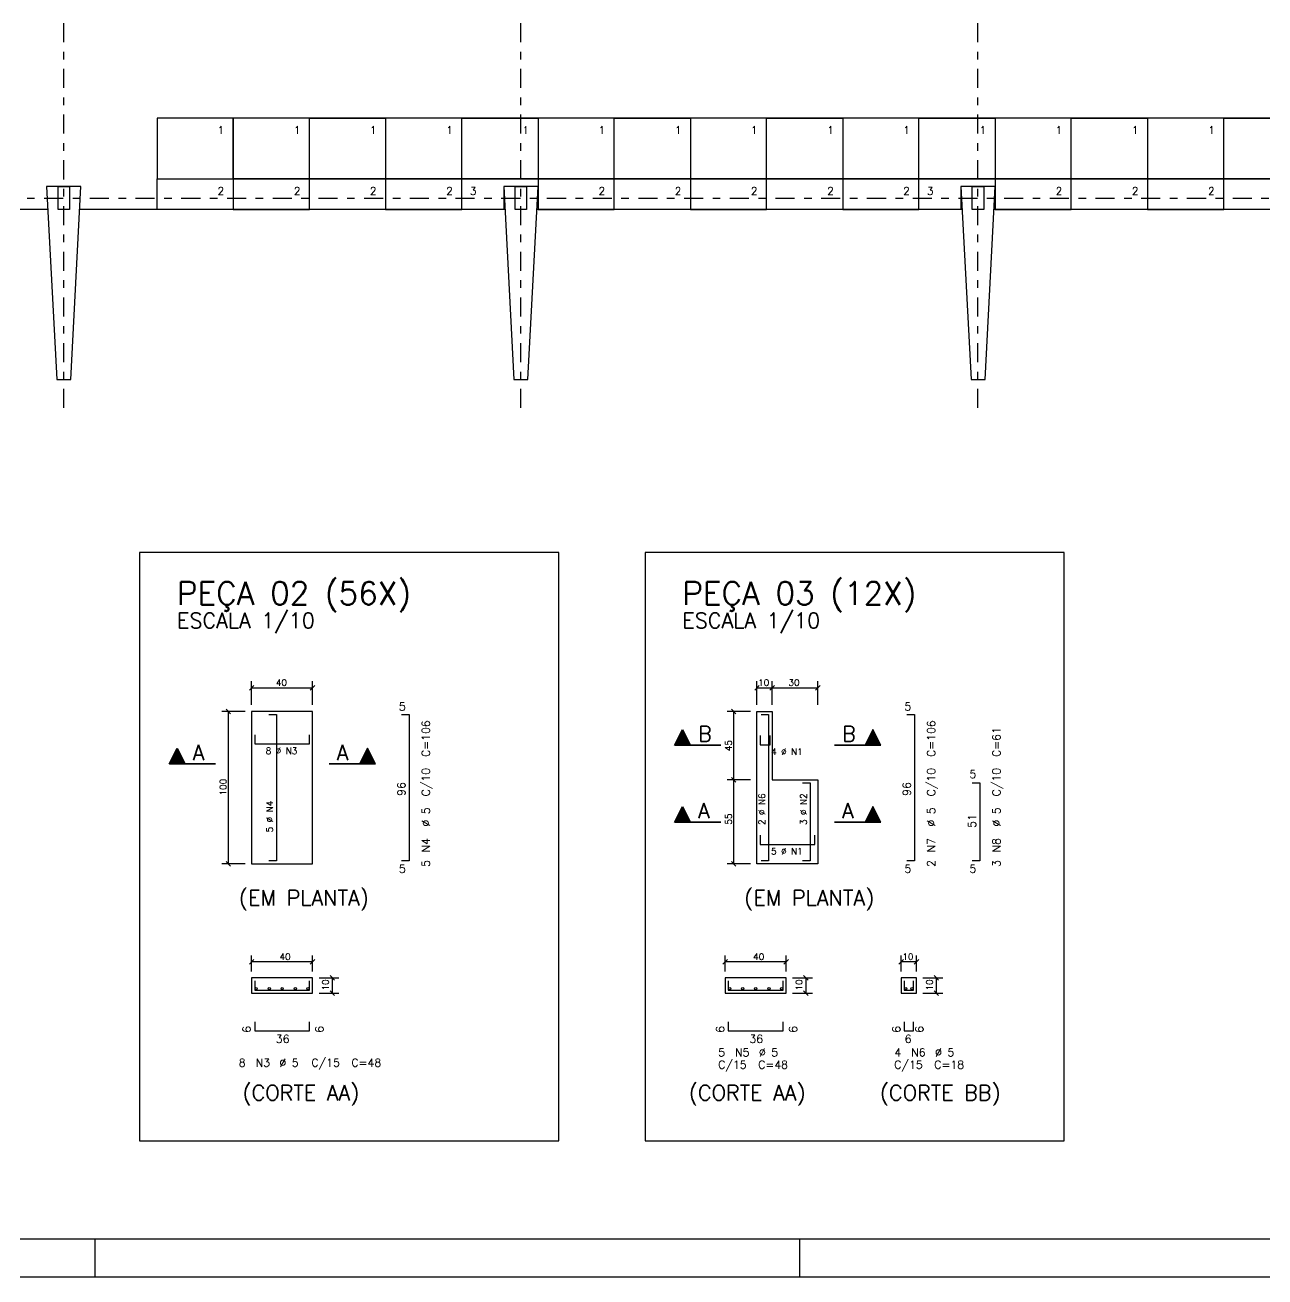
# Model space of a CAD drawing. Extents: x 87 to 216, y 36 to 112.
# Drawn here: x 108.05 to 124.32, y 70.11 to 86.54 of the extents above; entities that cross this region are included whole.
import ezdxf

# ---------------------------------------------------------------- set-up
doc = ezdxf.new("R2010")
doc.units = 0
doc.header["$LTSCALE"] = 0.5
doc.header["$MEASUREMENT"] = 0
doc.linetypes.add('DASHDOT2', pattern=[0.5, 0.25, -0.125, 0, -0.125])
doc.linetypes.add('EIXO', pattern=[5.4, 5, -0.2, 0, -0.2])
for name, color, linetype in [('06', 6, 'CONTINUOUS'), ('1', 2, 'CONTINUOUS'), ('2', 4, 'CONTINUOUS'), ('4', 1, 'CONTINUOUS'), ('6', 3, 'CONTINUOUS'), ('AN_EIXOS', 8, 'EIXO'), ('ARQUIB', 3, 'CONTINUOUS'), ('ARQUIT', 8, 'CONTINUOUS'), ('CERCADURA', 7, 'CONTINUOUS')]:
    doc.layers.add(name, color=color, linetype=linetype)
doc.styles.get("Standard").update_dxf_attribs({"font": 'romans.shx'})

msp = doc.modelspace()

# ---------------------------------------------------------------- linework, layer by layer
at = {"layer": '06'}
msp.add_line((87.769, 70.611), (145.469, 70.611), dxfattribs=at)
at = {"layer": '1', "linetype": 'Continuous'}
for points in [[(115.053, 79.618), (109.552, 79.618), (109.552, 71.895), (115.053, 71.895)], [(121.687, 79.618), (116.186, 79.618), (116.186, 71.895), (121.687, 71.895)], [(117.855, 76.634), (118.455, 76.634), (118.455, 75.534), (117.655, 75.534), (117.655, 77.534), (117.855, 77.534), (117.855, 76.634)]]:
    msp.add_lwpolyline(points, close=True, dxfattribs=at)
for points in [[(111.822, 75.534), (111.822, 77.534), (111.022, 77.534), (111.022, 75.534), (111.822, 75.534)], [(111.022, 73.836), (111.822, 73.836), (111.822, 74.036), (111.022, 74.036), (111.022, 73.836)], [(117.238, 73.836), (118.038, 73.836), (118.038, 74.036), (117.238, 74.036), (117.238, 73.836)], [(119.549, 73.836), (119.749, 73.836), (119.749, 74.036), (119.549, 74.036), (119.549, 73.836)]]:
    msp.add_lwpolyline(points, dxfattribs=at)
at = {"layer": '2', "linetype": 'Continuous'}
for p, q in [((111.022, 77.619), (111.022, 77.928)), ((111.822, 77.619), (111.822, 77.928)), ((117.655, 77.619), (117.655, 77.928)), ((117.855, 77.619), (117.855, 77.928)), ((118.455, 77.619), (118.455, 77.928)), ((110.992, 77.813), (111.052, 77.873)), ((111.022, 77.843), (111.822, 77.843)), ((111.792, 77.813), (111.852, 77.873)), ((117.625, 77.813), (117.685, 77.873)), ((117.655, 77.843), (118.455, 77.843)), ((117.825, 77.813), (117.885, 77.873)), ((118.425, 77.813), (118.485, 77.873)), ((110.686, 77.564), (110.746, 77.503)), ((117.319, 77.564), (117.379, 77.503)), ((110.937, 77.534), (110.631, 77.534)), ((110.716, 77.534), (110.716, 75.534)), ((117.57, 77.534), (117.264, 77.534)), ((117.349, 77.534), (117.349, 75.534)), ((117.57, 76.634), (117.264, 76.634)), ((117.319, 76.664), (117.379, 76.603)), ((110.937, 75.534), (110.631, 75.534)), ((110.686, 75.564), (110.746, 75.503)), ((117.57, 75.534), (117.264, 75.534)), ((117.319, 75.564), (117.379, 75.503)), ((111.052, 74.275), (110.992, 74.215)), ((111.022, 74.121), (111.022, 74.33)), ((111.852, 74.275), (111.792, 74.215)), ((111.822, 74.121), (111.822, 74.33)), ((117.268, 74.275), (117.207, 74.215)), ((117.238, 74.121), (117.238, 74.33)), ((118.068, 74.275), (118.007, 74.215)), ((118.038, 74.121), (118.038, 74.33)), ((119.579, 74.275), (119.519, 74.215)), ((119.549, 74.121), (119.549, 74.33)), ((119.779, 74.275), (119.719, 74.215)), ((119.749, 74.121), (119.749, 74.33)), ((111.822, 74.245), (111.022, 74.245)), ((118.038, 74.245), (117.238, 74.245)), ((119.749, 74.245), (119.549, 74.245)), ((111.907, 74.036), (112.166, 74.036)), ((112.051, 74.066), (112.111, 74.006)), ((112.081, 74.036), (112.081, 73.836)), ((118.123, 74.036), (118.382, 74.036)), ((118.267, 74.066), (118.327, 74.006)), ((118.297, 74.036), (118.297, 73.836)), ((119.834, 74.036), (120.094, 74.036)), ((119.979, 74.066), (120.039, 74.006)), ((120.009, 74.036), (120.009, 73.836)), ((111.907, 73.836), (112.166, 73.836)), ((112.051, 73.866), (112.111, 73.806)), ((118.123, 73.836), (118.382, 73.836)), ((118.267, 73.866), (118.327, 73.806)), ((119.834, 73.836), (120.094, 73.836)), ((119.979, 73.866), (120.039, 73.806))]:
    msp.add_line(p, q, dxfattribs=at)
at = {"layer": '4', "linetype": 'Continuous'}
for points in [[(111.247, 77.494), (111.347, 77.494), (111.347, 75.574), (111.247, 75.574)], [(112.991, 77.494), (113.091, 77.494), (113.091, 75.574), (112.991, 75.574)], [(117.708, 77.494), (117.808, 77.494), (117.808, 75.574), (117.708, 75.574)], [(119.624, 77.494), (119.724, 77.494), (119.724, 75.574), (119.624, 75.574)], [(111.062, 77.226), (111.062, 77.106), (111.782, 77.106), (111.782, 77.226)], [(117.695, 77.215), (117.695, 77.095), (117.827, 77.095), (117.827, 77.215)], [(118.254, 76.594), (118.354, 76.594), (118.354, 75.574), (118.254, 75.574)], [(120.48, 76.594), (120.58, 76.594), (120.58, 75.574), (120.48, 75.574)], [(117.695, 75.908), (117.695, 75.788), (118.415, 75.788), (118.415, 75.908)], [(111.062, 73.461), (111.062, 73.341), (111.782, 73.341), (111.782, 73.461)], [(117.278, 73.461), (117.278, 73.341), (117.998, 73.341), (117.998, 73.461)], [(119.589, 73.461), (119.589, 73.341), (119.709, 73.341), (119.709, 73.461)]]:
    msp.add_lwpolyline(points, dxfattribs=at)
at = {"layer": '6', "linetype": 'Continuous'}
for p, q in [((116.574, 77.089), (116.678, 77.296)), ((116.576, 77.089), (116.678, 77.294)), ((116.646, 77.232), (116.71, 77.232)), ((116.654, 77.248), (116.702, 77.248)), ((116.662, 77.264), (116.694, 77.264)), ((116.67, 77.28), (116.688, 77.28)), ((116.678, 77.296), (116.781, 77.089)), ((116.678, 77.294), (116.78, 77.089)), ((119.176, 77.296), (119.073, 77.089)), ((119.176, 77.294), (119.074, 77.089)), ((119.208, 77.232), (119.144, 77.232)), ((119.2, 77.248), (119.152, 77.248)), ((119.192, 77.264), (119.16, 77.264)), ((119.184, 77.28), (119.167, 77.28)), ((119.28, 77.089), (119.176, 77.296)), ((119.279, 77.089), (119.176, 77.294)), ((117.182, 77.089), (116.574, 77.089)), ((116.576, 77.089), (117.182, 77.089)), ((116.582, 77.104), (116.774, 77.104)), ((116.59, 77.12), (116.766, 77.12)), ((116.598, 77.136), (116.758, 77.136)), ((116.606, 77.152), (116.75, 77.152)), ((116.614, 77.168), (116.742, 77.168)), ((116.622, 77.184), (116.734, 77.184)), ((116.63, 77.2), (116.726, 77.2)), ((116.638, 77.216), (116.718, 77.216)), ((118.672, 77.089), (119.28, 77.089)), ((119.279, 77.089), (118.672, 77.089)), ((119.272, 77.104), (119.08, 77.104)), ((119.264, 77.12), (119.088, 77.12)), ((119.256, 77.136), (119.096, 77.136)), ((119.248, 77.152), (119.104, 77.152)), ((119.24, 77.168), (119.112, 77.168)), ((119.232, 77.184), (119.12, 77.184)), ((119.224, 77.2), (119.128, 77.2)), ((119.216, 77.216), (119.136, 77.216)), ((109.941, 76.844), (110.045, 77.051)), ((109.943, 76.844), (110.045, 77.049)), ((109.973, 76.907), (110.117, 76.907)), ((109.981, 76.923), (110.109, 76.923)), ((109.989, 76.939), (110.101, 76.939)), ((109.997, 76.955), (110.093, 76.955)), ((110.005, 76.971), (110.085, 76.971)), ((110.013, 76.987), (110.077, 76.987)), ((110.021, 77.003), (110.069, 77.003)), ((110.029, 77.019), (110.061, 77.019)), ((110.037, 77.035), (110.054, 77.035)), ((110.045, 77.051), (110.148, 76.844)), ((110.045, 77.049), (110.147, 76.844)), ((112.543, 77.051), (112.44, 76.844)), ((112.543, 77.049), (112.441, 76.844)), ((112.615, 76.907), (112.471, 76.907)), ((112.607, 76.923), (112.479, 76.923)), ((112.599, 76.939), (112.487, 76.939)), ((112.591, 76.955), (112.495, 76.955)), ((112.583, 76.971), (112.503, 76.971)), ((112.575, 76.987), (112.511, 76.987)), ((112.567, 77.003), (112.519, 77.003)), ((112.559, 77.019), (112.527, 77.019)), ((112.551, 77.035), (112.533, 77.035)), ((112.647, 76.844), (112.543, 77.051)), ((112.645, 76.844), (112.543, 77.049)), ((110.549, 76.844), (109.941, 76.844)), ((109.943, 76.844), (110.549, 76.844)), ((109.949, 76.86), (110.141, 76.86)), ((109.957, 76.876), (110.133, 76.876)), ((109.965, 76.891), (110.125, 76.891)), ((112.039, 76.844), (112.647, 76.844)), ((112.645, 76.844), (112.039, 76.844)), ((112.639, 76.86), (112.447, 76.86)), ((112.631, 76.876), (112.455, 76.876)), ((112.623, 76.891), (112.463, 76.891)), ((116.574, 76.08), (116.678, 76.287)), ((116.576, 76.081), (116.678, 76.285)), ((116.654, 76.239), (116.702, 76.239)), ((116.662, 76.255), (116.694, 76.255)), ((116.67, 76.271), (116.688, 76.271)), ((116.678, 76.287), (116.781, 76.081)), ((116.678, 76.285), (116.78, 76.081)), ((119.176, 76.287), (119.073, 76.081)), ((119.176, 76.285), (119.074, 76.081)), ((119.2, 76.239), (119.152, 76.239)), ((119.192, 76.255), (119.16, 76.255)), ((119.184, 76.271), (119.167, 76.271)), ((119.28, 76.08), (119.176, 76.287)), ((119.279, 76.081), (119.176, 76.285)), ((117.182, 76.08), (116.574, 76.08)), ((116.576, 76.081), (117.182, 76.081)), ((116.582, 76.096), (116.774, 76.096)), ((116.59, 76.112), (116.766, 76.112)), ((116.598, 76.128), (116.758, 76.128)), ((116.606, 76.144), (116.75, 76.144)), ((116.614, 76.16), (116.742, 76.16)), ((116.622, 76.175), (116.734, 76.175)), ((116.63, 76.191), (116.726, 76.191)), ((116.638, 76.207), (116.718, 76.207)), ((116.646, 76.223), (116.71, 76.223)), ((119.279, 76.081), (118.672, 76.081)), ((118.672, 76.08), (119.28, 76.08)), ((119.272, 76.096), (119.08, 76.096)), ((119.264, 76.112), (119.088, 76.112)), ((119.256, 76.128), (119.096, 76.128)), ((119.248, 76.144), (119.104, 76.144)), ((119.24, 76.16), (119.112, 76.16)), ((119.232, 76.175), (119.12, 76.175)), ((119.224, 76.191), (119.128, 76.191)), ((119.216, 76.207), (119.136, 76.207)), ((119.208, 76.223), (119.144, 76.223))]:
    msp.add_line(p, q, dxfattribs=at)
for points in [[(111.062, 73.996), (111.062, 73.876), (111.782, 73.876), (111.782, 73.996)], [(117.278, 73.996), (117.278, 73.876), (117.998, 73.876), (117.998, 73.996)], [(119.589, 73.996), (119.589, 73.876), (119.709, 73.876), (119.709, 73.996)]]:
    msp.add_lwpolyline(points, dxfattribs=at)
for centre in [(111.082, 73.896), (111.253, 73.896), (111.423, 73.896), (111.597, 73.896), (111.762, 73.896), (117.298, 73.896), (117.468, 73.896), (117.639, 73.896), (117.813, 73.896), (117.978, 73.896), (119.609, 73.896), (119.689, 73.896)]:
    msp.add_circle(centre, 0.015, dxfattribs=at)
at = {"layer": 'AN_EIXOS', "linetype": 'DASHDOT2', "ltscale": 2}
for p, q in [((108.556, 81.516), (108.556, 110.666)), ((114.556, 81.516), (114.556, 110.666)), ((120.556, 81.516), (120.556, 110.666))]:
    msp.add_line(p, q, dxfattribs=at)
at = {"layer": 'ARQUIB'}
for points in [[(109.781, 84.521), (110.781, 84.521), (110.781, 85.321), (109.781, 85.321)], [(110.781, 84.521), (111.781, 84.521), (111.781, 85.321), (110.781, 85.321)], [(112.781, 84.521), (111.781, 84.521), (111.781, 85.321), (112.781, 85.321)], [(112.781, 84.521), (113.781, 84.521), (113.781, 85.321), (112.781, 85.321)], [(114.781, 84.521), (113.781, 84.521), (113.781, 85.321), (114.781, 85.321)], [(114.781, 84.521), (115.781, 84.521), (115.781, 85.321), (114.781, 85.321)], [(116.781, 84.521), (115.781, 84.521), (115.781, 85.321), (116.781, 85.321)], [(116.781, 84.521), (117.781, 84.521), (117.781, 85.321), (116.781, 85.321)], [(118.781, 84.521), (117.781, 84.521), (117.781, 85.321), (118.781, 85.321)], [(118.781, 84.521), (119.781, 84.521), (119.781, 85.321), (118.781, 85.321)], [(120.781, 84.521), (119.781, 84.521), (119.781, 85.321), (120.781, 85.321)], [(120.781, 84.521), (121.781, 84.521), (121.781, 85.321), (120.781, 85.321)], [(122.781, 84.521), (121.781, 84.521), (121.781, 85.321), (122.781, 85.321)], [(122.781, 84.521), (123.781, 84.521), (123.781, 85.321), (122.781, 85.321)], [(124.781, 84.521), (123.781, 84.521), (123.781, 85.321), (124.781, 85.321)], [(110.781, 84.121), (109.781, 84.121), (109.781, 84.521), (110.781, 84.521)], [(110.781, 84.121), (111.781, 84.121), (111.781, 84.521), (110.781, 84.521)], [(112.781, 84.121), (111.781, 84.121), (111.781, 84.521), (112.781, 84.521)], [(112.781, 84.121), (113.781, 84.121), (113.781, 84.521), (112.781, 84.521)], [(114.331, 84.421), (114.331, 84.121), (113.781, 84.121), (113.781, 84.521), (114.781, 84.521), (114.781, 84.421), (114.331, 84.421)], [(114.781, 84.121), (115.781, 84.121), (115.781, 84.521), (114.781, 84.521)], [(116.781, 84.121), (115.781, 84.121), (115.781, 84.521), (116.781, 84.521)], [(116.781, 84.121), (117.781, 84.121), (117.781, 84.521), (116.781, 84.521)], [(118.781, 84.121), (117.781, 84.121), (117.781, 84.521), (118.781, 84.521)], [(118.781, 84.121), (119.781, 84.121), (119.781, 84.521), (118.781, 84.521)], [(120.331, 84.421), (120.331, 84.121), (119.781, 84.121), (119.781, 84.521), (120.781, 84.521), (120.781, 84.421), (120.331, 84.421)], [(120.781, 84.121), (121.781, 84.121), (121.781, 84.521), (120.781, 84.521)], [(122.781, 84.121), (121.781, 84.121), (121.781, 84.521), (122.781, 84.521)], [(122.781, 84.121), (123.781, 84.121), (123.781, 84.521), (122.781, 84.521)], [(124.781, 84.121), (123.781, 84.121), (123.781, 84.521), (124.781, 84.521)]]:
    msp.add_lwpolyline(points, close=True, dxfattribs=at)
at = {"layer": 'ARQUIT'}
for p, q in [((126.556, 85.321), (109.781, 85.321)), ((109.781, 85.321), (109.781, 84.521)), ((108.347, 84.121), (102.766, 84.121)), ((114.347, 84.121), (108.766, 84.121)), ((120.347, 84.121), (114.766, 84.121)), ((126.347, 84.121), (120.766, 84.121))]:
    msp.add_line(p, q, dxfattribs=at)
at = {"layer": 'ARQUIT', "linetype": 'DASHDOT2', "ltscale": 2}
msp.add_line((88.499, 84.271), (133.907, 84.271), dxfattribs=at)
at = {"layer": 'ARQUIT'}
for points in [[(108.331, 84.421), (108.465, 81.891), (108.648, 81.891), (108.781, 84.421)], [(108.631, 84.121), (108.481, 84.121), (108.481, 84.421), (108.631, 84.421)], [(114.331, 84.421), (114.465, 81.891), (114.648, 81.891), (114.781, 84.421)], [(114.481, 84.421), (114.631, 84.421), (114.631, 84.121), (114.481, 84.121)], [(120.331, 84.421), (120.465, 81.891), (120.648, 81.891), (120.781, 84.421)], [(120.631, 84.421), (120.631, 84.121), (120.481, 84.121), (120.481, 84.421)]]:
    msp.add_lwpolyline(points, close=True, dxfattribs=at)
msp.add_lwpolyline([(108.631, 84.421), (108.631, 84.121)], dxfattribs=at)
at = {"layer": 'CERCADURA'}
for p, q in [((108.969, 70.111), (108.969, 70.611)), ((118.219, 70.111), (118.219, 70.611)), ((86.519, 70.111), (145.969, 70.111))]:
    msp.add_line(p, q, dxfattribs=at)

# ---------------------------------------------------------------- texts
at = {"layer": '1', "linetype": 'Continuous'}
for s, height, p in [('1', 0.1, (110.576, 85.113)), ('1', 0.1, (111.576, 85.113)), ('1', 0.1, (112.576, 85.113)), ('1', 0.1, (113.576, 85.113)), ('1', 0.1, (114.576, 85.113)), ('1', 0.1, (115.576, 85.113)), ('1', 0.1, (116.576, 85.113)), ('1', 0.1, (117.576, 85.113)), ('1', 0.1, (118.576, 85.113)), ('1', 0.1, (119.576, 85.113)), ('1', 0.1, (120.576, 85.113)), ('1', 0.1, (121.576, 85.113)), ('1', 0.1, (122.576, 85.113)), ('1', 0.1, (123.576, 85.113)), ('2', 0.1, (110.576, 84.313)), ('2', 0.1, (111.576, 84.313)), ('2', 0.1, (112.576, 84.313)), ('2', 0.1, (113.576, 84.313)), ('3', 0.1, (113.887, 84.313)), ('2', 0.1, (115.576, 84.313)), ('2', 0.1, (116.576, 84.313)), ('2', 0.1, (117.576, 84.313)), ('2', 0.1, (118.576, 84.313)), ('2', 0.1, (119.576, 84.313)), ('3', 0.1, (119.887, 84.313)), ('2', 0.1, (121.576, 84.313)), ('2', 0.1, (122.576, 84.313)), ('2', 0.1, (123.576, 84.313)), ('ESCALA 1/10', 0.2, (110.043, 78.627)), ('ESCALA 1/10', 0.2, (116.676, 78.627)), ('8 %%C N3', 0.085, (111.207, 76.973)), ('4 %%C N1', 0.085, (117.84, 76.962)), ('5 %%C N1', 0.085, (117.84, 75.655))]:
    msp.add_text(s, height=height, dxfattribs=at).set_placement(p)
for s, p in [('2 %%C N6', (117.761, 76.042)), ('3 %%C N2', (118.308, 76.042)), ('5 %%C N4', (111.301, 75.945))]:
    msp.add_text(s, height=0.085, rotation=90, dxfattribs=at).set_placement(p)
at = {"layer": '2', "linetype": 'Continuous'}
for s, height, p in [('40', 0.085, (111.34, 77.868)), ('10', 0.085, (117.67, 77.868)), ('30', 0.085, (118.069, 77.868)), (' 5 ', 0.105, (112.883, 77.546)), (' 5 ', 0.105, (119.517, 77.546)), (' 5 ', 0.105, (120.372, 76.658)), (' 5 ', 0.105, (112.883, 75.416)), (' 5 ', 0.105, (119.517, 75.416)), (' 5 ', 0.105, (120.372, 75.416)), ('40', 0.085, (111.389, 74.271)), ('40', 0.085, (117.605, 74.271)), ('10', 0.085, (119.563, 74.271)), ('36', 0.105, (111.339, 73.183)), ('36', 0.105, (117.555, 73.183)), ('6', 0.105, (119.593, 73.183)), ('8', 0.105, (110.854, 72.87)), ('N3', 0.105, (111.075, 72.87)), ('%%C 5', 0.105, (111.387, 72.87)), ('C/15', 0.105, (111.807, 72.87)), ('C=48', 0.105, (112.332, 72.87)), ('C/15', 0.105, (117.146, 72.844)), ('5', 0.105, (117.146, 73.006)), ('N5', 0.105, (117.367, 73.006)), ('%%C 5', 0.105, (117.68, 73.006)), ('4', 0.105, (119.458, 73.006)), ('C/15', 0.105, (119.457, 72.844)), ('N6', 0.105, (119.679, 73.006)), ('%%C 5', 0.105, (119.992, 73.006)), ('C=48', 0.105, (117.671, 72.844)), ('C=18', 0.105, (119.982, 72.844))]:
    msp.add_text(s, height=height, dxfattribs=at).set_placement(p)
for s, height, p in [('C=106', 0.105, (113.361, 76.935)), ('C=106', 0.105, (119.994, 76.935)), ('C=61', 0.105, (120.85, 76.935)), ('45', 0.085, (117.324, 77.01)), ('C/10', 0.105, (113.361, 76.418)), ('C/10', 0.105, (119.994, 76.418)), ('C/10', 0.105, (120.85, 76.418)), ('100', 0.085, (110.69, 76.429)), ('96', 0.105, (113.04, 76.425)), ('96', 0.105, (119.674, 76.425)), ('%%C 5', 0.105, (113.361, 76.021)), ('%%C 5', 0.105, (119.994, 76.021)), ('%%C 5', 0.105, (120.85, 76.021)), ('55', 0.085, (117.324, 76.047)), ('51', 0.105, (120.53, 76.005)), ('N4', 0.105, (113.361, 75.682)), ('N7', 0.105, (119.994, 75.682)), ('N8', 0.105, (120.85, 75.682)), ('5', 0.105, (113.361, 75.493)), ('2', 0.105, (119.994, 75.493)), ('3', 0.105, (120.85, 75.493)), ('10', 0.085, (112.034, 73.87)), ('10', 0.085, (118.25, 73.87)), ('10', 0.085, (119.962, 73.87)), (' 6 ', 0.105, (111.009, 73.243)), (' 6 ', 0.105, (111.965, 73.243)), (' 6 ', 0.105, (117.225, 73.243)), (' 6 ', 0.105, (118.181, 73.243)), (' 6 ', 0.105, (119.537, 73.243)), (' 6 ', 0.105, (119.839, 73.243))]:
    msp.add_text(s, height=height, rotation=90, dxfattribs=at).set_placement(p)
at = {"layer": '4', "linetype": 'Continuous'}
for s, height, p in [('PEÇA 02 (56X)', 0.3, (110.043, 78.934)), ('PEÇA 03 (12X)', 0.3, (116.676, 78.934)), ('(EM PLANTA)', 0.2, (110.856, 74.986)), ('(EM PLANTA)', 0.2, (117.489, 74.986)), ('(CORTE AA)', 0.2, (110.902, 72.428)), ('(CORTE AA)', 0.2, (116.76, 72.428)), ('(CORTE BB)', 0.2, (119.268, 72.428))]:
    msp.add_text(s, height=height, dxfattribs=at).set_placement(p)
at = {"layer": '6', "linetype": 'Continuous'}
for s, p in [('B', (116.882, 77.139)), ('B', (118.772, 77.139)), ('A', (110.249, 76.894)), ('A', (112.139, 76.894)), ('A', (116.882, 76.13)), ('A', (118.772, 76.13))]:
    msp.add_text(s, height=0.2, dxfattribs=at).set_placement(p)

doc.saveas('drawing.dxf')
